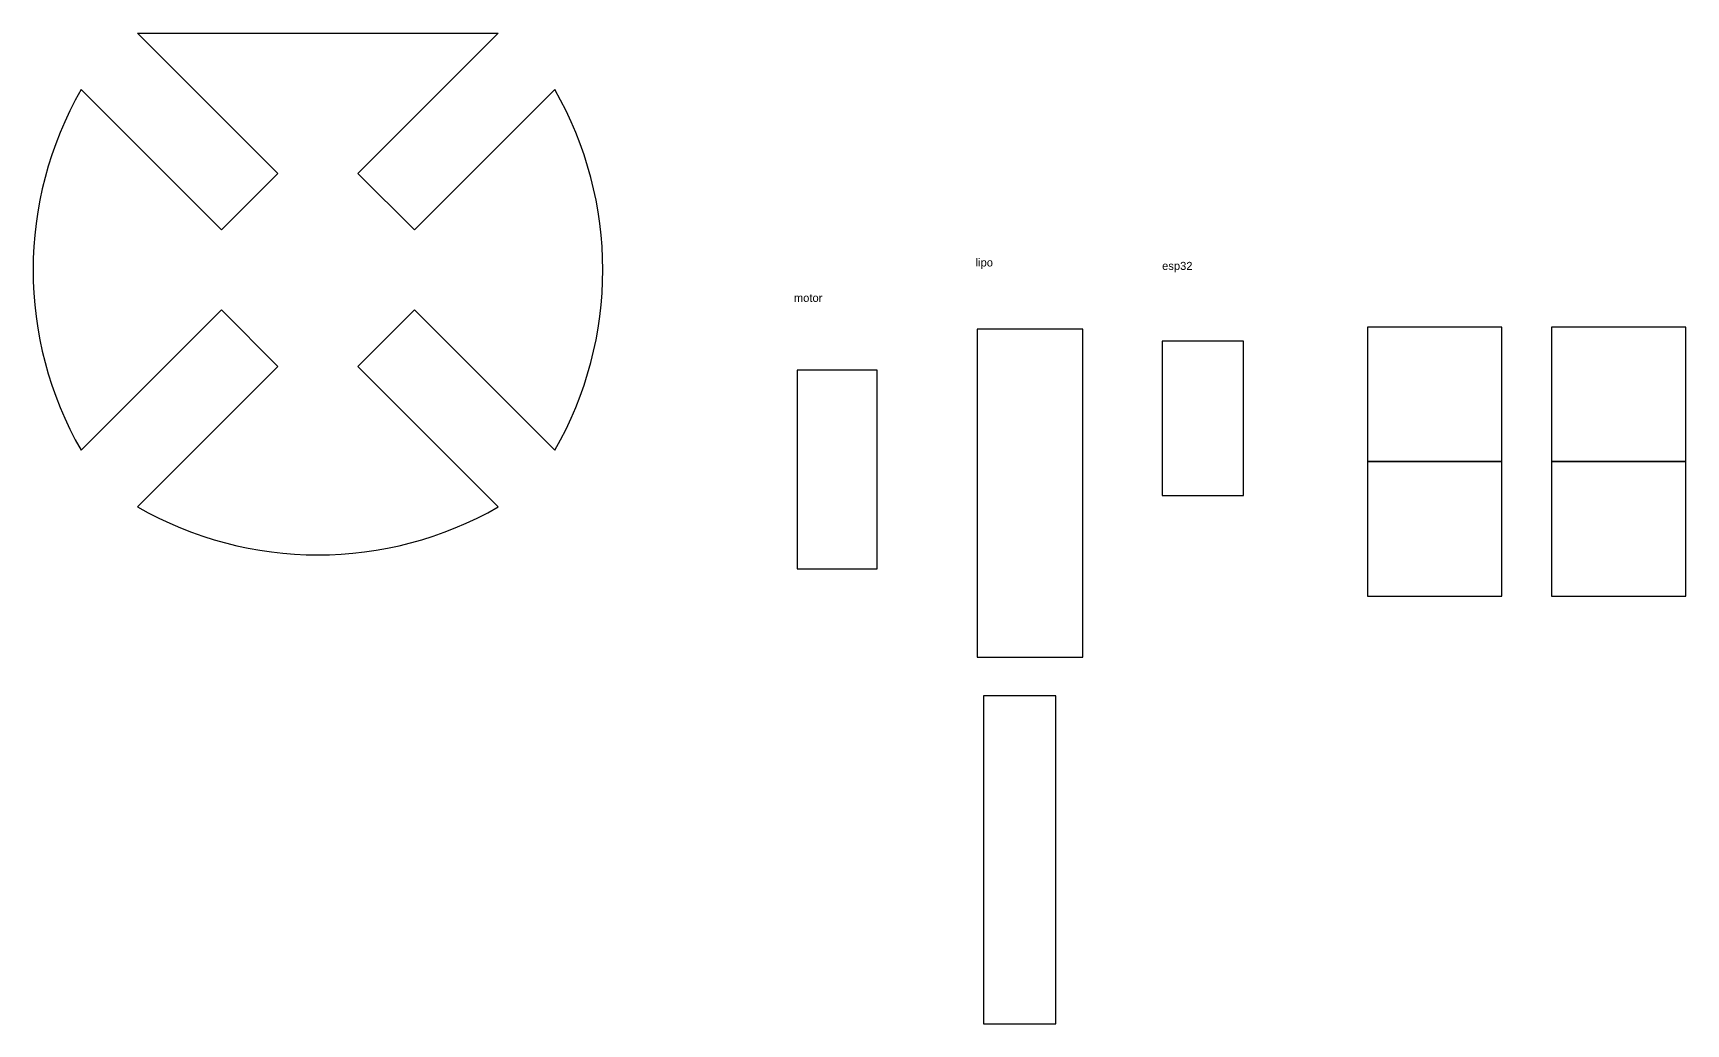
# Model space of a CAD drawing. Header units: millimetres. Extents: x 94 to 4663, y 1700 to 2819.
# Drawn here: x 1934 to 2450, y 1800 to 2110 of the extents above; entities that cross this region are included whole.
import ezdxf

# ---------------------------------------------------------------- set-up
doc = ezdxf.new("R2010")
doc.units = ezdxf.units.MM
doc.styles.get("Standard").update_dxf_attribs({"font": 'arial.ttf'})

msp = doc.modelspace()

# ---------------------------------------------------------------- linework, layer by layer
for p, q in [((2010.14, 2065.67), (1966.3, 2109.51)), ((1966.3, 2109.51), (2078.98, 2109.51)), ((2035.14, 2065.67), (2078.98, 2109.51)), ((2228.63, 2017), (2228.63, 1914.5)), ((2261.63, 2017), (2228.63, 2017)), ((2261.63, 1914.5), (2261.63, 2017)), ((2350.54, 2017.62), (2350.54, 1975.62)), ((2392.54, 2017.62), (2350.54, 2017.62)), ((2392.54, 1975.62), (2392.54, 2017.62)), ((2408.09, 2017.62), (2408.09, 1975.62)), ((2450.09, 2017.62), (2408.09, 2017.62)), ((2450.09, 1975.62), (2450.09, 2017.62)), ((2286.44, 2013.28), (2286.44, 1965.03)), ((2311.84, 2013.28), (2286.44, 2013.28)), ((2311.84, 1965.03), (2311.84, 2013.28)), ((2172.33, 2004.15), (2172.33, 1942.15)), ((2197.33, 2004.15), (2172.33, 2004.15)), ((2197.33, 1942.15), (2197.33, 2004.15)), ((2350.54, 1975.62), (2392.54, 1975.62)), ((2350.54, 1975.62), (2350.54, 1933.62)), ((2392.54, 1975.62), (2350.54, 1975.62)), ((2392.54, 1933.62), (2392.54, 1975.62)), ((2408.09, 1975.62), (2450.09, 1975.62)), ((2286.44, 1965.03), (2311.84, 1965.03)), ((2172.33, 1942.15), (2197.33, 1942.15)), ((2350.54, 1933.62), (2392.54, 1933.62)), ((2228.63, 1914.5), (2261.63, 1914.5)), ((2230.58, 1902.46), (2230.58, 1799.96)), ((2253.18, 1902.46), (2230.58, 1902.46)), ((2253.18, 1799.96), (2253.18, 1902.46)), ((2230.58, 1799.96), (2253.18, 1799.96))]:
    msp.add_line(p, q)
for points in [[(1948.62, 2091.84), (1992.46, 2048)], [(2052.82, 2048), (2096.66, 2091.84)], [(1992.46, 2048), (2010.14, 2065.67)], [(2035.14, 2065.67), (2052.82, 2048)], [(1992.46, 2023), (1948.62, 1979.16)], [(2010.14, 2005.32), (1992.46, 2023)], [(2052.82, 2023), (2035.14, 2005.32)], [(2096.66, 1979.16), (2052.82, 2023)], [(1966.3, 1961.48), (2010.14, 2005.32)], [(2035.14, 2005.32), (2078.98, 1961.48)]]:
    msp.add_lwpolyline(points)
msp.add_lwpolyline([(2408.09, 1933.62), (2450.09, 1933.62), (2450.09, 1975.62), (2408.09, 1975.62)], close=True)
for centre, start, end in [((2046.93, 2035.5), 150.1831, 209.8169), ((1998.35, 2035.5), 330.1831, 29.8169), ((2022.64, 2059.79), 240.1831, 299.8169)]:
    msp.add_arc(centre, 113.31, start, end)

# ---------------------------------------------------------------- texts
at = {"char_height": 2.5, "attachment_point": 1}
for s, width, insert in [('lipo', 32.667, (2228.13, 2039.09)), ('esp32', 24.7201, (2286.4, 2038.03)), ('\\pxi-3,l3,t11;motor', 12.7736, (2171.34, 2028.04))]:
    msp.add_mtext_dynamic_manual_height_columns(s, width=width, gutter_width=12.5, heights=[0], dxfattribs=dict(at, insert=insert))

doc.saveas('drawing.dxf')
